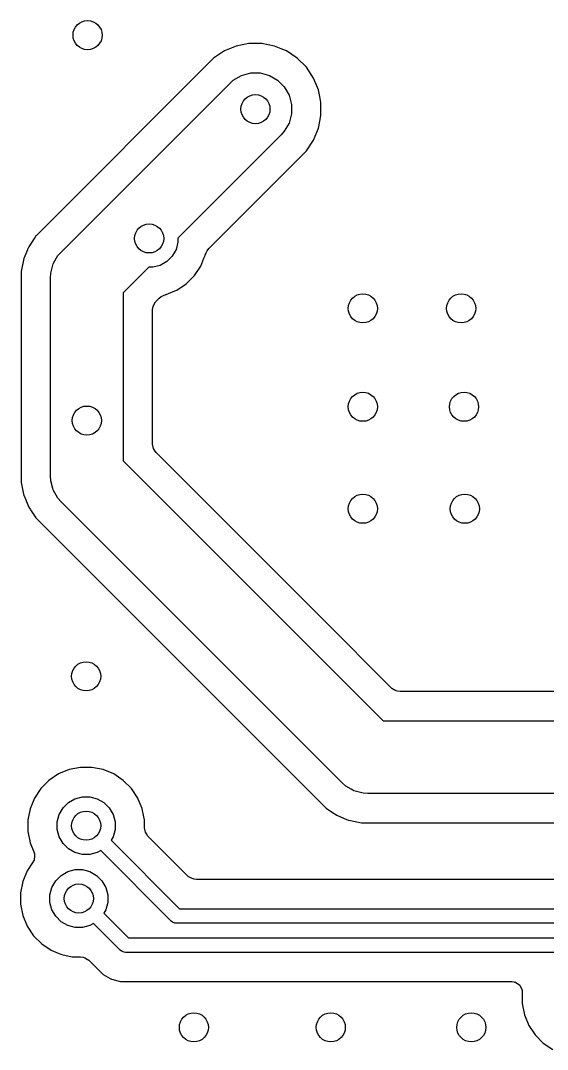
# Model space of a CAD drawing. Header units: inches. Extents: x 0.71 to 7.56, y -5.16 to -0.79.
# Drawn here: x 1.815 to 2.1, y -2.156 to -1.6 of the extents above; entities that cross this region are included whole.
import ezdxf

# ---------------------------------------------------------------- set-up
doc = ezdxf.new("R2010")
doc.units = ezdxf.units.IN
doc.header["$MEASUREMENT"] = 0
doc.layers.add('BLACK', color=250, linetype='CONTINUOUS')

msp = doc.modelspace()

# ---------------------------------------------------------------- linework, layer by layer
at = {"layer": 'BLACK', "linetype": 'CONTINUOUS'}
for p, q in [((1.92514, -1.61681), (1.91933, -1.62069)), ((1.93159, -1.61414), (1.92514, -1.61681)), ((1.92514, -1.61681), (1.92514, -1.61681)), ((1.93844, -1.61278), (1.93159, -1.61414)), ((1.93159, -1.61414), (1.93159, -1.61414)), ((1.94542, -1.61278), (1.93844, -1.61278)), ((1.93844, -1.61278), (1.93844, -1.61278)), ((1.93844, -1.61278), (1.93844, -1.61278)), ((1.95227, -1.61414), (1.94542, -1.61278)), ((1.94542, -1.61278), (1.94542, -1.61278)), ((1.94542, -1.61278), (1.94542, -1.61278)), ((1.9559, -1.61564), (1.95227, -1.61414)), ((1.95227, -1.61414), (1.95227, -1.61414)), ((1.95227, -1.61414), (1.95227, -1.61414)), ((1.95227, -1.61414), (1.95227, -1.61414)), ((1.95872, -1.61681), (1.9559, -1.61564)), ((1.96453, -1.62069), (1.95872, -1.61681)), ((1.95872, -1.61681), (1.95872, -1.61681)), ((1.95872, -1.61681), (1.95872, -1.61681)), ((1.91933, -1.62069), (1.82352, -1.7165)), ((1.91933, -1.62069), (1.91933, -1.62069)), ((1.96947, -1.62563), (1.96453, -1.62069)), ((1.96453, -1.62069), (1.96453, -1.62069)), ((1.96453, -1.62069), (1.96453, -1.62069)), ((1.9344, -1.63004), (1.93936, -1.62871)), ((1.93936, -1.62871), (1.9445, -1.62871)), ((1.9445, -1.62871), (1.94946, -1.63004)), ((1.97335, -1.63143), (1.96947, -1.62563)), ((1.96947, -1.62563), (1.96947, -1.62563)), ((1.96947, -1.62563), (1.96947, -1.62563)), ((1.83687, -1.72545), (1.92801, -1.63431)), ((1.92801, -1.63431), (1.92995, -1.63261)), ((1.92995, -1.63261), (1.9344, -1.63004)), ((1.94946, -1.63004), (1.95391, -1.63261)), ((1.95391, -1.63261), (1.95755, -1.63624)), ((1.97335, -1.63144), (1.97335, -1.63143)), ((1.97335, -1.63143), (1.97335, -1.63143)), ((1.97602, -1.63789), (1.97335, -1.63144)), ((1.97335, -1.63144), (1.97335, -1.63144)), ((1.95755, -1.63624), (1.96012, -1.6407)), ((1.97672, -1.64143), (1.97602, -1.63789)), ((1.96012, -1.6407), (1.96145, -1.64566)), ((1.97738, -1.64474), (1.97672, -1.64143)), ((1.97738, -1.65172), (1.97738, -1.64474)), ((1.97738, -1.64474), (1.97738, -1.64474)), ((1.96145, -1.6508), (1.96012, -1.65576)), ((1.96145, -1.64566), (1.96145, -1.6508)), ((1.96012, -1.65576), (1.95755, -1.66021)), ((1.97602, -1.65857), (1.97695, -1.65388)), ((1.97695, -1.65388), (1.97719, -1.65266)), ((1.97719, -1.65266), (1.9772, -1.65266)), ((1.9772, -1.65266), (1.97738, -1.65172)), ((1.95585, -1.66215), (1.90006, -1.71793)), ((1.95755, -1.66021), (1.95585, -1.66215)), ((1.97335, -1.66502), (1.97602, -1.65857)), ((1.96947, -1.67083), (1.97335, -1.66502)), ((1.91671, -1.72359), (1.96947, -1.67083)), ((1.82325, -1.71677), (1.82241, -1.71803)), ((1.82352, -1.7165), (1.82325, -1.71677)), ((1.82325, -1.71677), (1.82325, -1.71677)), ((1.82352, -1.7165), (1.82352, -1.7165)), ((1.81903, -1.72339), (1.81886, -1.72381)), ((1.81937, -1.72258), (1.81903, -1.72339)), ((1.82234, -1.71813), (1.81937, -1.72258)), ((1.81937, -1.72258), (1.81937, -1.72258)), ((1.82239, -1.71806), (1.82234, -1.71813)), ((1.82234, -1.71813), (1.82234, -1.71813)), ((1.82241, -1.71803), (1.82239, -1.71805)), ((1.82239, -1.71805), (1.82239, -1.71806)), ((1.82241, -1.71803), (1.82241, -1.71803)), ((1.90006, -1.72017), (1.899, -1.72414)), ((1.90006, -1.71793), (1.90006, -1.72017)), ((1.81864, -1.72433), (1.8167, -1.72903)), ((1.81878, -1.724), (1.81864, -1.72433)), ((1.81864, -1.72433), (1.81864, -1.72433)), ((1.81886, -1.72381), (1.81878, -1.724)), ((1.81878, -1.724), (1.81878, -1.724)), ((1.83279, -1.73151), (1.83517, -1.72739)), ((1.83517, -1.72739), (1.83687, -1.72545)), ((1.83517, -1.72739), (1.83517, -1.72739)), ((1.89694, -1.7277), (1.89404, -1.7306)), ((1.899, -1.72414), (1.89694, -1.7277)), ((1.91238, -1.73304), (1.91412, -1.72884)), ((1.91412, -1.72884), (1.91475, -1.7273)), ((1.91475, -1.7273), (1.91484, -1.72687)), ((1.91475, -1.7273), (1.91475, -1.7273)), ((1.91484, -1.72687), (1.91497, -1.72651)), ((1.91497, -1.72651), (1.91507, -1.72637)), ((1.91507, -1.72637), (1.91523, -1.72594)), ((1.91523, -1.72594), (1.91583, -1.72478)), ((1.91583, -1.72478), (1.91671, -1.72359)), ((1.8167, -1.72903), (1.81532, -1.73597)), ((1.8167, -1.72903), (1.8167, -1.72903)), ((1.8167, -1.72903), (1.8167, -1.72903)), ((1.83127, -1.7368), (1.8326, -1.73184)), ((1.8326, -1.73184), (1.83279, -1.73151)), ((1.88427, -1.73372), (1.87047, -1.74752)), ((1.8865, -1.73372), (1.88427, -1.73372)), ((1.89048, -1.73266), (1.8865, -1.73372)), ((1.89404, -1.7306), (1.89048, -1.73266)), ((1.90893, -1.7382), (1.91238, -1.73304)), ((1.81532, -1.73597), (1.81533, -1.7361)), ((1.81533, -1.7361), (1.81533, -1.84995)), ((1.8311, -1.73937), (1.83127, -1.7368)), ((1.8311, -1.81654), (1.8311, -1.73937)), ((1.83127, -1.7368), (1.83127, -1.7368)), ((1.90454, -1.74259), (1.90893, -1.7382)), ((1.89938, -1.74604), (1.90454, -1.74259)), ((1.87047, -1.74752), (1.87047, -1.81654)), ((1.88793, -1.75237), (1.8899, -1.7504)), ((1.8899, -1.7504), (1.89101, -1.74956)), ((1.89101, -1.74956), (1.89216, -1.74894)), ((1.89216, -1.74894), (1.89355, -1.74843)), ((1.89355, -1.74843), (1.89364, -1.74841)), ((1.89364, -1.74841), (1.89839, -1.74645)), ((1.89839, -1.74645), (1.89938, -1.74604)), ((1.89938, -1.74604), (1.89938, -1.74604)), ((1.89938, -1.74604), (1.89938, -1.74604)), ((1.88624, -1.75678), (1.88644, -1.7554)), ((1.88644, -1.7554), (1.88655, -1.75503)), ((1.88655, -1.75503), (1.88658, -1.75492)), ((1.88658, -1.75492), (1.88661, -1.75478)), ((1.88661, -1.75478), (1.88793, -1.75237)), ((1.88624, -1.82934), (1.88624, -1.75678)), ((1.8311, -1.84646), (1.8311, -1.81654)), ((1.87047, -1.81654), (1.87047, -1.8383)), ((1.88684, -1.83168), (1.88624, -1.82934)), ((1.88733, -1.83259), (1.88684, -1.83168)), ((1.88817, -1.8337), (1.88733, -1.83259)), ((1.95095, -1.89648), (1.88817, -1.8337)), ((1.88817, -1.8337), (1.88817, -1.8337)), ((1.88817, -1.8337), (1.88817, -1.8337)), ((1.87047, -1.8383), (2.01091, -1.97874)), ((1.81533, -1.84995), (1.81533, -1.84995)), ((1.81533, -1.84995), (1.81533, -1.84995)), ((1.81533, -1.84995), (1.81659, -1.85625)), ((1.83127, -1.84903), (1.8311, -1.84646)), ((1.8324, -1.85324), (1.83127, -1.84903)), ((1.83127, -1.84903), (1.83127, -1.84903)), ((1.81659, -1.85625), (1.81659, -1.85625)), ((1.81659, -1.85625), (1.81667, -1.85665)), ((1.81667, -1.85665), (1.8167, -1.8568)), ((1.8167, -1.8568), (1.81794, -1.8598)), ((1.8326, -1.85399), (1.8324, -1.85324)), ((1.83517, -1.85844), (1.8326, -1.85399)), ((1.81794, -1.8598), (1.81797, -1.85986)), ((1.81797, -1.85986), (1.81797, -1.85986)), ((1.81797, -1.85986), (1.81937, -1.86325)), ((1.83687, -1.86038), (1.83517, -1.85844)), ((1.83517, -1.85844), (1.83517, -1.85844)), ((1.98884, -2.01234), (1.83687, -1.86038)), ((1.81937, -1.86325), (1.81937, -1.86325)), ((1.81937, -1.86325), (1.82018, -1.86446)), ((1.82018, -1.86446), (1.82018, -1.86446)), ((1.82018, -1.86446), (1.82036, -1.86473)), ((1.82036, -1.86473), (1.82036, -1.86473)), ((1.82036, -1.86473), (1.82325, -1.86906)), ((1.82325, -1.86906), (1.82325, -1.86906)), ((1.82325, -1.86906), (1.82325, -1.86906)), ((1.82325, -1.86906), (1.82325, -1.86906)), ((1.82325, -1.86906), (1.94993, -1.99574)), ((1.97765, -1.92318), (1.95095, -1.89648)), ((2.01572, -1.96125), (1.97765, -1.92318)), ((2.0178, -1.96248), (2.01572, -1.96125)), ((2.01879, -1.96277), (2.0178, -1.96248)), ((2.02016, -1.96297), (2.01879, -1.96277)), ((2.13915, -1.96297), (2.02016, -1.96297)), ((2.02016, -1.96297), (2.02016, -1.96297)), ((2.02016, -1.96297), (2.02016, -1.96297)), ((2.01091, -1.97874), (2.13566, -1.97874)), ((1.94993, -1.99574), (1.97522, -2.02102)), ((1.8412, -2.00513), (1.83547, -2.0075)), ((1.84729, -2.00392), (1.8412, -2.00513)), ((1.8412, -2.00513), (1.8412, -2.00513)), ((1.8535, -2.00392), (1.84729, -2.00392)), ((1.84729, -2.00392), (1.84729, -2.00392)), ((1.84729, -2.00392), (1.84729, -2.00392)), ((1.85959, -2.00513), (1.8535, -2.00392)), ((1.8535, -2.00392), (1.8535, -2.00392)), ((1.8535, -2.00392), (1.8535, -2.00392)), ((1.86532, -2.0075), (1.85959, -2.00513)), ((1.85959, -2.00513), (1.85959, -2.00513)), ((1.8303, -2.01095), (1.82591, -2.01534)), ((1.83546, -2.0075), (1.8303, -2.01095)), ((1.8303, -2.01095), (1.8303, -2.01095)), ((1.8303, -2.01095), (1.8303, -2.01095)), ((1.83547, -2.0075), (1.83546, -2.0075)), ((1.83547, -2.0075), (1.83547, -2.0075)), ((1.87048, -2.01095), (1.86532, -2.0075)), ((1.86532, -2.0075), (1.86532, -2.0075)), ((1.86532, -2.0075), (1.86532, -2.0075)), ((1.86532, -2.0075), (1.86532, -2.0075)), ((1.86532, -2.0075), (1.86532, -2.0075)), ((1.87487, -2.01534), (1.87048, -2.01095)), ((1.87048, -2.01095), (1.87048, -2.01095)), ((1.87048, -2.01095), (1.87048, -2.01095)), ((1.99077, -2.01404), (1.98884, -2.01234)), ((1.82591, -2.01534), (1.82247, -2.0205)), ((1.82591, -2.01534), (1.82591, -2.01534)), ((1.82591, -2.01534), (1.82591, -2.01534)), ((1.87832, -2.0205), (1.87487, -2.01534)), ((1.87487, -2.01534), (1.87487, -2.01534)), ((1.87487, -2.01534), (1.87487, -2.01534)), ((1.99376, -2.01577), (1.99077, -2.01404)), ((1.99077, -2.01404), (1.99077, -2.01404)), ((1.99522, -2.01661), (1.99376, -2.01577)), ((2.00019, -2.01794), (1.99522, -2.01661)), ((2.00276, -2.01811), (2.00019, -2.01794)), ((2.00019, -2.01794), (2.00019, -2.01794)), ((1.82246, -2.02051), (1.82009, -2.02624)), ((1.82247, -2.0205), (1.82246, -2.0205)), ((1.82246, -2.0205), (1.82246, -2.02051)), ((1.8379, -2.02585), (1.84081, -2.02294)), ((1.84081, -2.02294), (1.84437, -2.02088)), ((1.84437, -2.02088), (1.84834, -2.01982)), ((1.84834, -2.01982), (1.85245, -2.01982)), ((1.85245, -2.01982), (1.85642, -2.02088)), ((1.85642, -2.02088), (1.85998, -2.02294)), ((1.85998, -2.02294), (1.86289, -2.02585)), ((1.87854, -2.02103), (1.87832, -2.0205)), ((1.87832, -2.0205), (1.87832, -2.0205)), ((1.88065, -2.02613), (1.87854, -2.02103)), ((1.97522, -2.02102), (1.97907, -2.02488)), ((2.13566, -2.01811), (2.00276, -2.01811)), ((1.82009, -2.02624), (1.81888, -2.03233)), ((1.82009, -2.02624), (1.82009, -2.02624)), ((1.83584, -2.02941), (1.8379, -2.02585)), ((1.86289, -2.02585), (1.86494, -2.02941)), ((1.8807, -2.02624), (1.88065, -2.02613)), ((1.88159, -2.03071), (1.8807, -2.02624)), ((1.8807, -2.02624), (1.8807, -2.02624)), ((1.97907, -2.02488), (1.98016, -2.02596)), ((1.98016, -2.02596), (1.98016, -2.02596)), ((1.98016, -2.02596), (1.9831, -2.02793)), ((1.9831, -2.02793), (1.98596, -2.02984)), ((1.81888, -2.03233), (1.81888, -2.03854)), ((1.83478, -2.03338), (1.83584, -2.02941)), ((1.83478, -2.03749), (1.83478, -2.03338)), ((1.86494, -2.02941), (1.86601, -2.03338)), ((1.86601, -2.03338), (1.86601, -2.03749)), ((1.88189, -2.03224), (1.88159, -2.03071)), ((1.88191, -2.03232), (1.88189, -2.03224)), ((1.88191, -2.03665), (1.88191, -2.03232)), ((1.98596, -2.02984), (1.98596, -2.02984)), ((1.98596, -2.02984), (1.99125, -2.03203)), ((1.99125, -2.03203), (1.99162, -2.03219)), ((1.99162, -2.03219), (1.99219, -2.03242)), ((1.99219, -2.03242), (1.99237, -2.03251)), ((1.99237, -2.03251), (1.99926, -2.03388)), ((1.99926, -2.03388), (2.11845, -2.03388)), ((1.81888, -2.03854), (1.82009, -2.04462)), ((1.83584, -2.04146), (1.83478, -2.03749)), ((1.86601, -2.03749), (1.86494, -2.04146)), ((1.88251, -2.03899), (1.88191, -2.03665)), ((1.883, -2.0399), (1.88251, -2.03899)), ((1.88384, -2.04101), (1.883, -2.0399)), ((1.82009, -2.04462), (1.82009, -2.04463)), ((1.82009, -2.04463), (1.82212, -2.04954)), ((1.8379, -2.04502), (1.83584, -2.04146)), ((1.84081, -2.04793), (1.8379, -2.04502)), ((1.86494, -2.04146), (1.86386, -2.04333)), ((1.86386, -2.04333), (1.90084, -2.08031)), ((1.90565, -2.06283), (1.88384, -2.04101)), ((1.88384, -2.04101), (1.88384, -2.04101)), ((1.82212, -2.04954), (1.8224, -2.05064)), ((1.8224, -2.05064), (1.82247, -2.05088)), ((1.82247, -2.05088), (1.82256, -2.05171)), ((1.84437, -2.04998), (1.84081, -2.04793)), ((1.84834, -2.05105), (1.84437, -2.04998)), ((1.85245, -2.05105), (1.84834, -2.05105)), ((1.85642, -2.04998), (1.85245, -2.05105)), ((1.85829, -2.0489), (1.85642, -2.04998)), ((1.89643, -2.08704), (1.85829, -2.0489)), ((1.82166, -2.05518), (1.81853, -2.05987)), ((1.82213, -2.0543), (1.82166, -2.05518)), ((1.82223, -2.05406), (1.82213, -2.0543)), ((1.82256, -2.05171), (1.82223, -2.05406)), ((1.81853, -2.05988), (1.81615, -2.06561)), ((1.81853, -2.05987), (1.81853, -2.05987)), ((1.81853, -2.05987), (1.81853, -2.05988)), ((1.83396, -2.06522), (1.83687, -2.06231)), ((1.83687, -2.06231), (1.84043, -2.06025)), ((1.84043, -2.06025), (1.8444, -2.05919)), ((1.8444, -2.05919), (1.84851, -2.05919)), ((1.84851, -2.05919), (1.85248, -2.06025)), ((1.85248, -2.06025), (1.85604, -2.06231)), ((1.85604, -2.06231), (1.85895, -2.06522)), ((1.81615, -2.06561), (1.81494, -2.0717)), ((1.81615, -2.06561), (1.81615, -2.06561)), ((1.83191, -2.06878), (1.83396, -2.06522)), ((1.85895, -2.06522), (1.86101, -2.06878)), ((1.90773, -2.06406), (1.90565, -2.06283)), ((1.90872, -2.06435), (1.90773, -2.06406)), ((1.9101, -2.06455), (1.90872, -2.06435)), ((2.37725, -2.06455), (1.9101, -2.06455)), ((1.81494, -2.0717), (1.81494, -2.07791)), ((1.83084, -2.07275), (1.83191, -2.06878)), ((1.83084, -2.07686), (1.83084, -2.07275)), ((1.86101, -2.06878), (1.86207, -2.07275)), ((1.86207, -2.07275), (1.86207, -2.07686)), ((1.81494, -2.07791), (1.81615, -2.08399)), ((1.83191, -2.08083), (1.83084, -2.07686)), ((1.86207, -2.07686), (1.86101, -2.08083)), ((1.81615, -2.08399), (1.81615, -2.084)), ((1.81615, -2.084), (1.81853, -2.08973)), ((1.83396, -2.08439), (1.83191, -2.08083)), ((1.83687, -2.0873), (1.83396, -2.08439)), ((1.86101, -2.08083), (1.85992, -2.0827)), ((1.85992, -2.0827), (1.87328, -2.09606)), ((1.90084, -2.08031), (2.3985, -2.08031)), ((1.81853, -2.08973), (1.81853, -2.08973)), ((1.81853, -2.08973), (1.81853, -2.08973)), ((1.81853, -2.08973), (1.82198, -2.09489)), ((1.84043, -2.08935), (1.83687, -2.0873)), ((1.8444, -2.09042), (1.84043, -2.08935)), ((1.85248, -2.08935), (1.84851, -2.09042)), ((1.85436, -2.08827), (1.85248, -2.08935)), ((1.86887, -2.10278), (1.85436, -2.08827)), ((1.89703, -2.08753), (1.89643, -2.08704)), ((1.89844, -2.08811), (1.89703, -2.08753)), ((1.89921, -2.08819), (1.89844, -2.08811)), ((2.40017, -2.08819), (1.89921, -2.08819)), ((1.82198, -2.09489), (1.82198, -2.09489)), ((1.82198, -2.09489), (1.82198, -2.09489)), ((1.82198, -2.09489), (1.82637, -2.09928)), ((1.84851, -2.09042), (1.8444, -2.09042)), ((1.82637, -2.09928), (1.82637, -2.09928)), ((1.82637, -2.09928), (1.82637, -2.09928)), ((1.82637, -2.09928), (1.82637, -2.09928)), ((1.82637, -2.09928), (1.83153, -2.10273)), ((1.87328, -2.09606), (2.43424, -2.09606)), ((1.83153, -2.10273), (1.83153, -2.10273)), ((1.83153, -2.10273), (1.8353, -2.10429)), ((1.8353, -2.10429), (1.83726, -2.10511)), ((1.83726, -2.10511), (1.8429, -2.10623)), ((1.8429, -2.10623), (1.84319, -2.10629)), ((1.84319, -2.10629), (1.84325, -2.1063)), ((1.84325, -2.1063), (1.84335, -2.10632)), ((1.84335, -2.10632), (1.84335, -2.10632)), ((1.84335, -2.10632), (1.84738, -2.10632)), ((1.84738, -2.10632), (1.84872, -2.10651)), ((1.84872, -2.10651), (1.84876, -2.10652)), ((1.84876, -2.10652), (1.84975, -2.10681)), ((1.84975, -2.10681), (1.85183, -2.10804)), ((1.86947, -2.10327), (1.86887, -2.10278)), ((1.87089, -2.10386), (1.86947, -2.10327)), ((1.87165, -2.10394), (1.87089, -2.10386)), ((2.43257, -2.10394), (1.87165, -2.10394)), ((1.85183, -2.10804), (1.85589, -2.1121)), ((1.85589, -2.1121), (1.85955, -2.11577)), ((1.85955, -2.11577), (1.86345, -2.11801)), ((1.86345, -2.11801), (1.86405, -2.11836)), ((1.86405, -2.11836), (1.86405, -2.11836)), ((1.86405, -2.11836), (1.86906, -2.1197)), ((1.86906, -2.1197), (2.08061, -2.1197)), ((2.08061, -2.1197), (2.08163, -2.11985)), ((2.08163, -2.11985), (2.08198, -2.1199)), ((2.08198, -2.1199), (2.08254, -2.12007)), ((2.08254, -2.12007), (2.08486, -2.12155)), ((2.08486, -2.12155), (2.08598, -2.12395)), ((2.08598, -2.12395), (2.08608, -2.12453)), ((2.08608, -2.12453), (2.08615, -2.12533)), ((2.08615, -2.12533), (2.08615, -2.13151)), ((2.08615, -2.13151), (2.08615, -2.13151)), ((2.08615, -2.13151), (2.08615, -2.13151)), ((2.08615, -2.13151), (2.08736, -2.13759)), ((2.08736, -2.13759), (2.08736, -2.13759)), ((2.08736, -2.13759), (2.08973, -2.14333)), ((2.08973, -2.14333), (2.08973, -2.14333)), ((2.08973, -2.14333), (2.08973, -2.14333)), ((2.08973, -2.14333), (2.09318, -2.14849)), ((2.09318, -2.14849), (2.09318, -2.14849)), ((2.09318, -2.14849), (2.09318, -2.14849)), ((2.09318, -2.14849), (2.09757, -2.15288)), ((2.09757, -2.15288), (2.09757, -2.15288)), ((2.09757, -2.15288), (2.09757, -2.15288)), ((2.09757, -2.15288), (2.10273, -2.15633))]:
    msp.add_line(p, q, dxfattribs=at)
at = {"layer": 'BLACK'}
for centre in [(1.85118, -1.60827), (1.94193, -1.64823), (1.88445, -1.71811), (2, -1.75591), (2.05315, -1.75591), (2, -1.80906), (2.05472, -1.80906), (1.85079, -1.81654), (2, -1.86417), (2.05512, -1.86417), (1.85039, -1.95472), (1.85039, -2.03543), (1.84646, -2.0748), (1.90866, -2.1444), (1.98266, -2.1444), (2.05866, -2.1444)]:
    msp.add_circle(centre, 0.00787, dxfattribs=at)
at = {"layer": 'WHITE'}
for centre in [(1.85118, -1.60827), (1.94193, -1.64823), (1.88445, -1.71811), (2, -1.75591), (2.05315, -1.75591), (2, -1.80906), (2.05472, -1.80906), (1.85079, -1.81654), (2, -1.86417), (2.05512, -1.86417), (1.85039, -1.95472), (1.85039, -2.03543), (1.84646, -2.0748), (1.90866, -2.1444), (1.98266, -2.1444), (2.05866, -2.1444)]:
    msp.add_circle(centre, 0.00787, dxfattribs=at)

doc.saveas('drawing.dxf')
